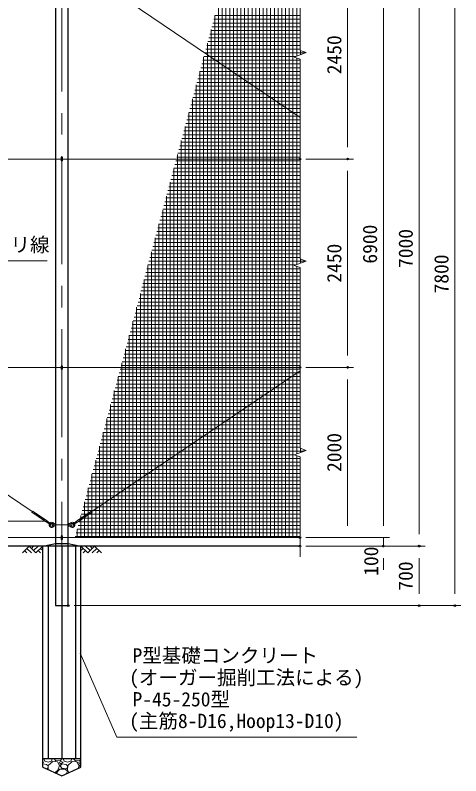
# Model space of a CAD drawing. Units: millimetres, scale not verified. Extents: x -14699 to 14701, y -10394 to 10396.
# Drawn here: x -2191 to 3047, y -3257 to 5684 of the extents above; entities that cross this region are included whole.
import ezdxf
from ezdxf.enums import TextEntityAlignment as Align

# ---------------------------------------------------------------- set-up
doc = ezdxf.new("R2010")
doc.units = ezdxf.units.MM
doc.header["$LTSCALE"] = 40
doc.header["$PDMODE"] = 32
doc.header["$PDSIZE"] = 20
doc.linetypes.add('USER1', pattern=[50.8, 31.75, -6.35, 6.35, -6.35])
for name, color, linetype, lineweight in [('0-1_D-STR1', 1, 'Continuous', 25), ('0-2_D-BMK', 2, 'USER1', 13), ('0-3_D-STR3', 3, 'Continuous', 13), ('0-4_D-BGD', 7, 'Continuous', 25), ('0-5_D-STR4', 7, 'Continuous', 25), ('0-6_D-DCR-HCH', 7, 'Continuous', 13), ('0-7_D-STR-DIM', 7, 'Continuous', 13), ('0-A_D-STR-TXT', 7, 'Continuous', 13), ('0-B_D-STR2', 7, 'Continuous', 13)]:
    doc.layers.add(name, color=color, linetype=linetype, lineweight=lineweight)
doc.layers.add('0-9_Defpoints', color=8, linetype='Continuous')
doc.styles.add('ＭＳ ゴシック', font='')
doc.styles.get('ＭＳ ゴシック').set_extended_font_data('MS Gothic')

msp = doc.modelspace()

# ---------------------------------------------------------------- linework, layer by layer
at = {"layer": '0-1_D-STR1'}
msp.add_lwpolyline([(-1568.12, 6543.32), (-1718.12, 6543.32), (-1718.12, -1256.68), (-1568.12, -1256.68)], close=True, dxfattribs=at)
at = {"layer": '0-2_D-BMK'}
for p, q in [((-1643.12, -1307.68), (-1643.12, 6594.32)), ((-1755.62, -306.68), (-1530.62, -306.68))]:
    msp.add_line(p, q, dxfattribs=at)
at = {"layer": '0-3_D-STR3'}
for p, q in [((-10852.2, 5842.15), (-1992.98, -151.04)), ((-852.2, 5842.15), (1156.88, 4483.02)), ((-10861.43, 3993.32), (1156.88, 3993.32)), ((-1649.12, 4010.32), (-1649.12, 3976.32)), ((-1637.12, 4010.32), (-1637.12, 3976.32)), ((-10861.43, 1543.32), (1156.88, 1543.32)), ((-1649.12, 1560.32), (-1649.12, 1526.32)), ((-1637.12, 1560.32), (-1637.12, 1526.32)), ((-1289.04, -151.04), (1156.88, 1503.61)), ((-1848.14, -258.68), (-1997.23, -157.82)), ((-1980.38, -155.16), (-1994.99, -154.12)), ((-1839.17, -245.43), (-1988.26, -144.57)), ((-1953.88, -173.09), (-1969.09, -172)), ((-1442.84, -245.43), (-1293.75, -144.57)), ((-1433.88, -258.68), (-1284.79, -157.82)), ((-1328.14, -173.09), (-1312.92, -172)), ((-1301.64, -155.15), (-1287.03, -154.12)), ((-1927.37, -191.02), (-1942.59, -189.93)), ((-1900.87, -208.95), (-1916.08, -207.86)), ((-1874.36, -226.88), (-1889.58, -225.79)), ((-1847.86, -244.81), (-1863.07, -243.72)), ((-1848.14, -258.68), (-1776.19, -303.13)), ((-1839.17, -245.43), (-1771.14, -295.67)), ((-1442.84, -245.43), (-1510.87, -295.67)), ((-1433.88, -258.68), (-1505.83, -303.13)), ((-1434.16, -244.81), (-1418.94, -243.72)), ((-1407.65, -226.88), (-1392.44, -225.79)), ((-1381.15, -208.95), (-1365.93, -207.86)), ((-1354.64, -191.02), (-1339.43, -189.93)), ((-1743.9, -293.18), (-1747.33, -298.68)), ((-1747.33, -298.68), (-1747.33, -314.68)), ((-1743.9, -320.18), (-1747.33, -314.68)), ((-1720.9, -291.68), (-1743.9, -293.18)), ((-1743.9, -293.18), (-1743.9, -306.68)), ((-1743.9, -320.18), (-1743.9, -306.68)), ((-1720.9, -321.68), (-1743.9, -320.18)), ((-1720.9, -291.68), (-1720.9, -321.68)), ((-1720.9, -298.68), (-1718.12, -298.68)), ((-1720.9, -314.68), (-1718.12, -314.68)), ((-1568.12, -298.68), (-1561.12, -298.68)), ((-1568.12, -314.68), (-1561.12, -314.68)), ((-1561.12, -291.68), (-1561.12, -321.68)), ((-1561.12, -291.68), (-1553.57, -292.18)), ((-1561.12, -321.68), (-1553.57, -321.19)), ((-1534.68, -298.68), (-1534.68, -314.68)), ((-1649.12, -439.68), (-1649.12, -473.68)), ((-1637.12, -439.68), (-1637.12, -473.68)), ((-10861.43, -456.68), (1156.88, -456.68))]:
    msp.add_line(p, q, dxfattribs=at)
for centre, radius, start, end in [((-1643.12, 4010.32), 6, 0, 180), ((-1643.12, 3976.32), 6, 180, 0), ((-1643.12, 1560.32), 6, 0, 180), ((-1643.12, 1526.32), 6, 180, 0), ((-1899.32, -214.39), 113.07, 141.86527, 149.97913), ((-1966.96, -142.08), 30, 235.92228, 265.92237), ((-1982.51, -185.08), 30, 53.55155, 85.92235), ((-1956.01, -203.01), 30, 53.55155, 85.92235), ((-1326.01, -203.01), 30, 94.07765, 126.44845), ((-1299.51, -185.08), 30, 94.05729, 126.4281), ((-1315.06, -142.08), 30, 274.07763, 304.07772), ((-1382.69, -214.39), 113.07, 30.02087, 38.13473), ((-1940.45, -160.01), 30, 235.92228, 265.92237), ((-1913.95, -177.94), 30, 235.92109, 265.9209), ((-1929.51, -220.94), 30, 53.55045, 85.92235), ((-1887.44, -195.87), 30, 235.92228, 265.92237), ((-1903, -238.87), 30, 53.5506, 85.92235), ((-1860.94, -213.8), 30, 235.92228, 265.92237), ((-1876.5, -256.8), 30, 53.55155, 85.92235), ((-1849.99, -274.73), 30, 53.55045, 85.92091), ((-1432.02, -274.73), 30, 94.07909, 126.44955), ((-1405.52, -256.8), 30, 94.07765, 126.44845), ((-1421.08, -213.8), 30, 274.07763, 304.07772), ((-1379.02, -238.87), 30, 94.07765, 126.4494), ((-1394.57, -195.87), 30, 274.07763, 304.07772), ((-1352.51, -220.94), 30, 94.07765, 126.44955), ((-1368.07, -177.94), 30, 274.0791, 304.07891), ((-1341.56, -160.01), 30, 274.07763, 304.07772), ((-1762.9, -306.68), 30, 155.87592, 319.66701), ((-1762.9, -306.68), 30, 40.33299, 135.96795), ((-1762.9, -306.68), 17.5, 161.36709, 332.79711), ((-1773.67, -299.4), 4.5, 235.92025, 55.92025), ((-1762.9, -306.68), 17.5, 27.20289, 130.47681), ((-1729.36, -278.21), 14, 220.33299, 273.7314), ((-1729.36, -335.16), 14, 86.2686, 139.66701), ((-1729.36, -335.16), 14, 86.2686, 139.66701), ((-1552.66, -278.21), 14, 266.2686, 319.66701), ((-1552.66, -335.16), 14, 40.33299, 93.7314), ((-1519.12, -306.68), 30, 44.03205, 139.66701), ((-1519.12, -306.68), 30, 220.33299, 24.12408), ((-1519.12, -306.68), 17.5, 49.52319, 152.79711), ((-1519.12, -306.68), 17.5, 207.20289, 18.63291), ((-1508.35, -299.4), 4.5, 124.07975, 304.07975), ((-1643.12, -439.68), 6, 0, 180), ((-1643.12, -473.68), 6, 180, 0)]:
    msp.add_arc(centre, radius, start, end, dxfattribs=at)
at = {"layer": '0-4_D-BGD'}
for p, q in [((1156.88, -556.68), (-12443.12, -556.68)), ((-1418.12, -3056.68), (-1868.12, -3056.68))]:
    msp.add_line(p, q, dxfattribs=at)
at = {"layer": '0-5_D-STR4'}
for p, q in [((-1868.12, -3156.68), (-1868.12, -556.68)), ((-1802.22, -556.68), (-1802.22, -3056.68)), ((-1643.12, -556.68), (-1643.12, -3056.68)), ((-1484.02, -556.68), (-1484.02, -3056.68)), ((-1418.12, -3156.68), (-1418.12, -556.68))]:
    msp.add_line(p, q, dxfattribs=at)
for points in [[(-1868.12, -556.68), (-1718.12, -526.68), (-1568.12, -526.68), (-1418.12, -556.68)], [(-1868.12, -3156.68), (-1643.12, -3256.68), (-1418.12, -3156.68)]]:
    msp.add_lwpolyline(points, dxfattribs=at)
at = {"layer": '0-6_D-DCR-HCH'}
for p, q in [((-2027.75, -556.68), (-2107.57, -636.5)), ((-2080.96, -609.9), (-2054.24, -636.5)), ((-2054.36, -583.29), (-2000.9, -636.5)), ((-2027.75, -556.68), (-1947.93, -636.5)), ((-2001.15, -583.29), (-1974.54, -556.68)), ((-1974.54, -609.9), (-1921.33, -556.68)), ((-1947.93, -636.5), (-1868.12, -556.68)), ((-1921.33, -609.9), (-1894.6, -636.5)), ((-1894.72, -583.29), (-1868.12, -609.78)), ((-1338.3, -636.5), (-1418.12, -556.68)), ((-1391.51, -583.29), (-1418.12, -609.78)), ((-1364.9, -609.9), (-1391.63, -636.5)), ((-1311.69, -609.9), (-1364.9, -556.68)), ((-1258.48, -556.68), (-1338.3, -636.5)), ((-1284.95, -583.43), (-1311.69, -556.68)), ((-1231.87, -583.29), (-1285.33, -636.5)), ((-1258.48, -556.68), (-1178.66, -636.5)), ((-1205.27, -609.9), (-1232, -636.5)), ((-1858.51, -3098.04), (-1868.12, -3094.84)), ((-1868.12, -3103.81), (-1858.5, -3098.04)), ((-1824.01, -3123.34), (-1868.12, -3116.72)), ((-1856.51, -3056.68), (-1844.71, -3084.24)), ((-1844.71, -3084.24), (-1805.61, -3095.74)), ((-1805.61, -3139.44), (-1824, -3123.34)), ((-1805.61, -3095.74), (-1766.51, -3084.24)), ((-1750.41, -3088.84), (-1803.3, -3137.14)), ((-1766.51, -3084.24), (-1756.66, -3056.68)), ((-1695.21, -3093.44), (-1750.41, -3088.84)), ((-1713.61, -3079.64), (-1734.65, -3056.68)), ((-1660.71, -3075.04), (-1713.61, -3079.64)), ((-1669.91, -3134.84), (-1695.2, -3093.44)), ((-1656.11, -3088.84), (-1672.21, -3095.74)), ((-1672.21, -3095.74), (-1663.01, -3118.74)), ((-1663.01, -3118.74), (-1628.5, -3098.04)), ((-1640.01, -3116.44), (-1663, -3139.44)), ((-1644.19, -3056.68), (-1660.7, -3075.04)), ((-1628.51, -3098.04), (-1656.1, -3088.84)), ((-1594.01, -3123.34), (-1640, -3116.44)), ((-1626.51, -3056.68), (-1614.71, -3084.24)), ((-1614.71, -3084.24), (-1575.61, -3095.74)), ((-1575.61, -3139.44), (-1594, -3123.34)), ((-1575.61, -3095.74), (-1536.51, -3084.24)), ((-1520.41, -3088.84), (-1573.3, -3137.14)), ((-1536.51, -3084.24), (-1526.66, -3056.68)), ((-1465.21, -3093.44), (-1520.41, -3088.84)), ((-1483.61, -3079.64), (-1504.65, -3056.68)), ((-1430.71, -3075.04), (-1483.61, -3079.64)), ((-1439.91, -3134.84), (-1465.2, -3093.44)), ((-1426.11, -3088.84), (-1442.21, -3095.74)), ((-1442.21, -3095.74), (-1433.01, -3118.74)), ((-1433.01, -3118.74), (-1418.12, -3109.81)), ((-1418.12, -3124.55), (-1433, -3139.44)), ((-1418.12, -3061.05), (-1430.7, -3075.04)), ((-1418.12, -3091.5), (-1426.1, -3088.84)), ((-1833.8, -3171.94), (-1817.1, -3173.94)), ((-1817.11, -3173.94), (-1805.61, -3153.24)), ((-1805.61, -3153.24), (-1805.61, -3139.44)), ((-1803.31, -3137.14), (-1805.56, -3184.49)), ((-1724.67, -3220.44), (-1688.3, -3192.34)), ((-1709.01, -3224.54), (-1667.61, -3178.54)), ((-1688.31, -3192.34), (-1669.91, -3134.84)), ((-1667.61, -3178.54), (-1607.81, -3178.54)), ((-1663.01, -3139.44), (-1644.61, -3167.04)), ((-1644.61, -3167.04), (-1587.1, -3173.94)), ((-1607.81, -3178.54), (-1577.91, -3199.24)), ((-1587.11, -3173.94), (-1575.61, -3153.24)), ((-1577.91, -3199.24), (-1587.11, -3231.44)), ((-1573.31, -3137.14), (-1575.61, -3185.44)), ((-1575.61, -3153.24), (-1575.61, -3139.44)), ((-1575.61, -3185.44), (-1560.98, -3220.18)), ((-1451.67, -3171.6), (-1439.91, -3134.84)), ((-1433.01, -3139.44), (-1420.73, -3157.85)), ((-1706.75, -3228.4), (-1709, -3224.54)), ((-1642.05, -3256.21), (-1644.66, -3256)), ((-1587.11, -3231.44), (-1591.52, -3233.75))]:
    msp.add_line(p, q, dxfattribs=at)
at = {"layer": '0-7_D-STR-DIM'}
for p, q in [((1156.88, 5269.62), (1156.88, 6615.72)), ((2976.88, 6403.32), (2976.88, -1116.68)), ((1716.88, 4133.32), (1716.88, 6303.32)), ((2136.88, -316.68), (2136.88, 6303.32)), ((2556.88, 6303.32), (2556.88, -416.68)), ((1086.41, 5192.66), (1227.36, 5243.97)), ((1156.88, 5167.01), (1086.41, 5192.66)), ((1227.36, 5243.97), (1156.88, 5269.62)), ((1156.88, 2819.62), (1156.88, 5167.01)), ((1226.88, 3993.32), (1786.88, 3993.32)), ((1226.88, 3993.32), (1786.88, 3993.32)), ((1716.88, 1683.32), (1716.88, 3853.32)), ((1086.41, 2742.66), (1227.36, 2793.97)), ((1227.36, 2793.97), (1156.88, 2819.62)), ((1156.88, 2717.01), (1086.41, 2742.66)), ((1156.88, 594.62), (1156.88, 2717.01)), ((1226.88, 1543.32), (1786.88, 1543.32)), ((1226.88, 1543.32), (1786.88, 1543.32)), ((1716.88, -316.68), (1716.88, 1403.32)), ((1086.41, 517.66), (1227.36, 568.97)), ((1227.36, 568.97), (1156.88, 594.62)), ((1156.88, 492.01), (1086.41, 517.66)), ((1156.88, -684.28), (1156.88, 492.01)), ((2136.88, -316.68), (2136.88, -176.68)), ((1226.88, -456.68), (1786.88, -456.68)), ((1226.88, -456.68), (2206.88, -456.68)), ((1226.88, -456.68), (2206.88, -456.68)), ((2136.88, -456.68), (2136.88, -556.68)), ((1226.88, -556.68), (2206.88, -556.68)), ((1226.88, -556.68), (2626.88, -556.68)), ((1226.88, -556.68), (2626.88, -556.68)), ((2136.88, -696.68), (2136.88, -836.68)), ((2556.88, -696.68), (2556.88, -1116.68)), ((-1498.12, -1256.68), (2626.88, -1256.68)), ((-1498.12, -1256.68), (3046.88, -1256.68))]:
    msp.add_line(p, q, dxfattribs=at)
at = {"layer": '0-9_Defpoints'}
for p in [(1156.88, 3993.32), (1716.88, 3993.32), (1156.88, 1543.32), (1716.88, 1543.32), (1156.88, -456.68), (1156.88, -556.68), (2136.88, -556.68), (2556.88, -556.68), (-1568.12, -1256.68), (2556.88, -1256.68), (2976.88, -1256.68)]:
    msp.add_point(p, dxfattribs=at)
at = {"layer": '0-A_D-STR-TXT'}
for points in [[(-1816.76, 2797.05), (-4153.62, 2797.05), (-4153.62, 4674.01)], [(-3639, -261.9), (-2093.63, -261.9), (-1814.41, -261.9)], [(1823.93, -2803.69), (-995.3, -2803.69), (-1426.06, -1813.73)]]:
    msp.add_lwpolyline(points, dxfattribs=at)
at = {"layer": '0-B_D-STR2'}
for p, q in [((373.81, -456.68), (373.81, 6443.32)), ((417.56, -456.68), (417.56, 6443.32)), ((461.31, -456.68), (461.31, 6443.32)), ((505.06, -456.68), (505.06, 6443.32)), ((548.81, -456.68), (548.81, 6443.32)), ((592.56, -456.68), (592.56, 6443.32)), ((636.31, -456.68), (636.31, 6443.32)), ((680.06, -456.68), (680.06, 6443.32)), ((723.81, -456.68), (723.81, 6443.32)), ((767.56, -456.68), (767.56, 6443.32)), ((811.31, -456.68), (811.31, 6443.32)), ((855.06, -456.68), (855.06, 6443.32)), ((898.81, -456.68), (898.81, 6443.32)), ((942.56, -456.68), (942.56, 6443.32)), ((986.31, -456.68), (986.31, 6443.32)), ((1030.06, -456.68), (1030.06, 6443.32)), ((1073.81, -456.68), (1073.81, 6443.32)), ((1117.56, 5204), (1117.56, 6443.32)), ((330.06, -456.68), (330.06, 6333.13)), ((286.31, -456.68), (286.31, 6169.85)), ((242.56, -456.68), (242.56, 6006.58)), ((198.81, -456.68), (198.81, 5843.3)), ((143.21, 5635.79), (1156.88, 5635.79)), ((154.93, 5679.54), (1156.88, 5679.54)), ((155.06, -456.68), (155.06, 5680.02)), ((119.76, 5548.29), (1156.88, 5548.29)), ((131.49, 5592.04), (1156.88, 5592.04)), ((96.32, 5460.79), (1156.88, 5460.79)), ((108.04, 5504.54), (1156.88, 5504.54)), ((111.31, -456.68), (111.31, 5516.74)), ((72.87, 5373.29), (1156.88, 5373.29)), ((84.59, 5417.04), (1156.88, 5417.04)), ((49.43, 5285.79), (1156.88, 5285.79)), ((61.15, 5329.54), (1156.88, 5329.54)), ((67.56, -456.68), (67.56, 5353.47)), ((23.81, -456.68), (23.81, 5190.19)), ((25.98, 5198.29), (1101.87, 5198.29)), ((37.7, 5242.04), (1222.07, 5242.04)), ((1161.31, 5219.93), (1161.31, 5268.01)), ((1205.06, 5235.85), (1205.06, 5252.08)), ((2.54, 5110.79), (1156.88, 5110.79)), ((14.26, 5154.54), (1156.88, 5154.54)), ((1117.56, 2754), (1117.56, 5181.32)), ((-20.91, 5023.29), (1156.88, 5023.29)), ((-19.94, -456.68), (-19.94, 5026.91)), ((-9.19, 5067.04), (1156.88, 5067.04)), ((-44.36, 4935.79), (1156.88, 4935.79)), ((-32.63, 4979.54), (1156.88, 4979.54)), ((-67.8, 4848.29), (1156.88, 4848.29)), ((-63.69, -456.68), (-63.69, 4863.64)), ((-56.08, 4892.04), (1156.88, 4892.04)), ((-91.25, 4760.79), (1156.88, 4760.79)), ((-79.52, 4804.54), (1156.88, 4804.54)), ((-114.69, 4673.29), (1156.88, 4673.29)), ((-107.44, -456.68), (-107.44, 4700.36)), ((-102.97, 4717.04), (1156.88, 4717.04)), ((-138.14, 4585.79), (1156.88, 4585.79)), ((-126.42, 4629.54), (1156.88, 4629.54)), ((-161.58, 4498.29), (1156.88, 4498.29)), ((-151.19, -456.68), (-151.19, 4537.08)), ((-149.86, 4542.04), (1156.88, 4542.04)), ((-185.03, 4410.79), (1156.88, 4410.79)), ((-173.31, 4454.54), (1156.88, 4454.54)), ((-208.47, 4323.29), (1156.88, 4323.29)), ((-196.75, 4367.04), (1156.88, 4367.04)), ((-194.94, -456.68), (-194.94, 4373.8)), ((-238.69, -456.68), (-238.69, 4210.53)), ((-231.92, 4235.79), (1156.88, 4235.79)), ((-220.2, 4279.54), (1156.88, 4279.54)), ((-255.37, 4148.29), (1156.88, 4148.29)), ((-243.64, 4192.04), (1156.88, 4192.04)), ((-282.44, -456.68), (-282.44, 4047.25)), ((-278.81, 4060.79), (1156.88, 4060.79)), ((-267.09, 4104.54), (1156.88, 4104.54)), ((-302.26, 3973.29), (1156.88, 3973.29)), ((-290.53, 4017.04), (1156.88, 4017.04)), ((-326.19, -456.68), (-326.19, 3883.97)), ((-325.7, 3885.79), (1156.88, 3885.79)), ((-313.98, 3929.54), (1156.88, 3929.54)), ((-349.15, 3798.29), (1156.88, 3798.29)), ((-337.43, 3842.04), (1156.88, 3842.04)), ((-384.32, 3667.04), (1156.88, 3667.04)), ((-372.59, 3710.79), (1156.88, 3710.79)), ((-369.94, -456.68), (-369.94, 3720.7)), ((-360.87, 3754.54), (1156.88, 3754.54)), ((-407.76, 3579.54), (1156.88, 3579.54)), ((-396.04, 3623.29), (1156.88, 3623.29)), ((-431.21, 3492.04), (1156.88, 3492.04)), ((-419.48, 3535.79), (1156.88, 3535.79)), ((-413.69, -456.68), (-413.69, 3557.42)), ((-454.65, 3404.54), (1156.88, 3404.54)), ((-442.93, 3448.29), (1156.88, 3448.29)), ((-478.1, 3317.04), (1156.88, 3317.04)), ((-466.38, 3360.79), (1156.88, 3360.79)), ((-457.44, -456.68), (-457.44, 3394.14)), ((-501.54, 3229.54), (1156.88, 3229.54)), ((-501.19, -456.68), (-501.19, 3230.86)), ((-489.82, 3273.29), (1156.88, 3273.29)), ((-524.99, 3142.04), (1156.88, 3142.04)), ((-513.27, 3185.79), (1156.88, 3185.79)), ((-548.44, 3054.54), (1156.88, 3054.54)), ((-544.94, -456.68), (-544.94, 3067.59)), ((-536.71, 3098.29), (1156.88, 3098.29)), ((-571.88, 2967.04), (1156.88, 2967.04)), ((-560.16, 3010.79), (1156.88, 3010.79)), ((-595.33, 2879.54), (1156.88, 2879.54)), ((-588.69, -456.68), (-588.69, 2904.31)), ((-583.6, 2923.29), (1156.88, 2923.29)), ((-618.77, 2792.04), (1222.07, 2792.04)), ((-607.05, 2835.79), (1156.88, 2835.79)), ((1161.31, 2769.93), (1161.31, 2818.01)), ((1205.06, 2785.85), (1205.06, 2802.08)), ((-642.22, 2704.54), (1156.88, 2704.54)), ((-632.44, -456.68), (-632.44, 2741.03)), ((-630.49, 2748.29), (1101.87, 2748.29)), ((1117.56, 529), (1117.56, 2731.32)), ((-665.66, 2617.04), (1156.88, 2617.04)), ((-653.94, 2660.79), (1156.88, 2660.79)), ((-689.11, 2529.54), (1156.88, 2529.54)), ((-677.39, 2573.29), (1156.88, 2573.29)), ((-676.19, -456.68), (-676.19, 2577.75)), ((-719.94, -456.68), (-719.94, 2414.48)), ((-712.55, 2442.04), (1156.88, 2442.04)), ((-700.83, 2485.79), (1156.88, 2485.79)), ((-736, 2354.54), (1156.88, 2354.54)), ((-724.28, 2398.29), (1156.88, 2398.29)), ((-763.69, -456.68), (-763.69, 2251.2)), ((-759.45, 2267.04), (1156.88, 2267.04)), ((-747.72, 2310.79), (1156.88, 2310.79)), ((-782.89, 2179.54), (1156.88, 2179.54)), ((-771.17, 2223.29), (1156.88, 2223.29)), ((-807.44, -456.68), (-807.44, 2087.92)), ((-806.34, 2092.04), (1156.88, 2092.04)), ((-794.61, 2135.79), (1156.88, 2135.79)), ((-829.78, 2004.54), (1156.88, 2004.54)), ((-818.06, 2048.29), (1156.88, 2048.29)), ((-853.23, 1917.04), (1156.88, 1917.04)), ((-851.19, -456.68), (-851.19, 1924.65)), ((-841.5, 1960.79), (1156.88, 1960.79)), ((-876.67, 1829.54), (1156.88, 1829.54)), ((-864.95, 1873.29), (1156.88, 1873.29)), ((-900.12, 1742.04), (1156.88, 1742.04)), ((-894.94, -456.68), (-894.94, 1761.37)), ((-888.4, 1785.79), (1156.88, 1785.79)), ((-935.29, 1610.79), (1156.88, 1610.79)), ((-923.56, 1654.54), (1156.88, 1654.54)), ((-911.84, 1698.29), (1156.88, 1698.29)), ((-958.73, 1523.29), (1156.88, 1523.29)), ((-947.01, 1567.04), (1156.88, 1567.04)), ((-938.69, -456.68), (-938.69, 1598.09)), ((-982.44, -456.68), (-982.44, 1434.81)), ((-982.18, 1435.79), (1156.88, 1435.79)), ((-970.46, 1479.54), (1156.88, 1479.54)), ((-1005.62, 1348.29), (1156.88, 1348.29)), ((-993.9, 1392.04), (1156.88, 1392.04)), ((-1029.07, 1260.79), (1156.88, 1260.79)), ((-1026.19, -456.68), (-1026.19, 1271.54)), ((-1017.35, 1304.54), (1156.88, 1304.54)), ((-1052.51, 1173.29), (1156.88, 1173.29)), ((-1040.79, 1217.04), (1156.88, 1217.04)), ((-1075.96, 1085.79), (1156.88, 1085.79)), ((-1069.94, -456.68), (-1069.94, 1108.26)), ((-1064.24, 1129.54), (1156.88, 1129.54)), ((-1099.41, 998.29), (1156.88, 998.29)), ((-1087.68, 1042.04), (1156.88, 1042.04)), ((-1122.85, 910.79), (1156.88, 910.79)), ((-1113.69, -456.68), (-1113.69, 944.98)), ((-1111.13, 954.54), (1156.88, 954.54)), ((-1146.3, 823.29), (1156.88, 823.29)), ((-1134.57, 867.04), (1156.88, 867.04)), ((-1169.74, 735.79), (1156.88, 735.79)), ((-1158.02, 779.54), (1156.88, 779.54)), ((-1157.44, -456.68), (-1157.44, 781.71)), ((-1193.19, 648.29), (1156.88, 648.29)), ((-1181.47, 692.04), (1156.88, 692.04)), ((-1216.63, 560.79), (1204.9, 560.79)), ((-1204.91, 604.54), (1156.88, 604.54)), ((-1201.19, -456.68), (-1201.19, 618.43)), ((1161.31, 544.93), (1161.31, 593.01)), ((1205.06, 560.85), (1205.06, 577.08)), ((-1244.94, -456.68), (-1244.94, 455.15)), ((-1240.08, 473.29), (1156.88, 473.29)), ((-1228.36, 517.04), (1088.11, 517.04)), ((1117.56, -456.68), (1117.56, 506.32)), ((-1263.52, 385.79), (1156.88, 385.79)), ((-1251.8, 429.54), (1156.88, 429.54)), ((-1288.69, -456.68), (-1288.69, 291.87)), ((-1286.97, 298.29), (1156.88, 298.29)), ((-1275.25, 342.04), (1156.88, 342.04)), ((-1310.42, 210.79), (1156.88, 210.79)), ((-1298.69, 254.54), (1156.88, 254.54)), ((-1333.86, 123.29), (1156.88, 123.29)), ((-1332.44, -456.68), (-1332.44, 128.6)), ((-1322.14, 167.04), (1156.88, 167.04)), ((-1357.31, 35.79), (1156.88, 35.79)), ((-1345.58, 79.54), (1156.88, 79.54)), ((-1380.75, -51.71), (1156.88, -51.71)), ((-1376.19, -456.68), (-1376.19, -34.68)), ((-1369.03, -7.96), (1156.88, -7.96)), ((-1404.2, -139.21), (1156.88, -139.21)), ((-1392.48, -95.46), (1156.88, -95.46)), ((-1427.64, -226.71), (1156.88, -226.71)), ((-1419.94, -456.68), (-1419.94, -197.96)), ((-1415.92, -182.96), (1156.88, -182.96)), ((-1451.09, -314.21), (1156.88, -314.21)), ((-1439.37, -270.46), (1156.88, -270.46)), ((-1486.26, -445.46), (1156.88, -445.46)), ((-1474.53, -401.71), (1156.88, -401.71)), ((-1463.69, -456.68), (-1463.69, -361.24)), ((-1462.81, -357.96), (1156.88, -357.96))]:
    msp.add_line(p, q, dxfattribs=at)

# ---------------------------------------------------------------- texts
at = {"layer": '0-7_D-STR-DIM', "style": 'ＭＳ ゴシック'}
for s, p in [('2450', (1693.27, 4989.94)), ('6900', (2113.27, 2764.07)), ('7000', (2533.27, 2713.19)), ('2450', (1693.27, 2539.94)), ('7800', (2953.27, 2413.19)), ('2000', (1693.27, 314.94)), ('100', (2126.85, -905.68)), ('700', (2533.27, -1079.93))]:
    msp.add_text(s, height=168.3, rotation=90, dxfattribs=at).set_placement(p, align=Align.BOTTOM_LEFT)
at = {"layer": '0-A_D-STR-TXT', "style": 'ＭＳ ゴシック'}
for s, p in [('38mm めっき鋼ヨリ線', (-3967.4, 2850.87)), ('P型基礎コンクリート', (-811.73, -1976.45)), ('(オーガー掘削工法による)', (-851.71, -2236.22)), ('P-45-250型', (-811.73, -2491.82)), ('(主筋8-D16,Hoop13-D10)', (-851.71, -2745.87))]:
    msp.add_text(s, height=168.3, dxfattribs=at).set_placement(p, align=Align.BOTTOM_LEFT)

doc.saveas('drawing.dxf')
